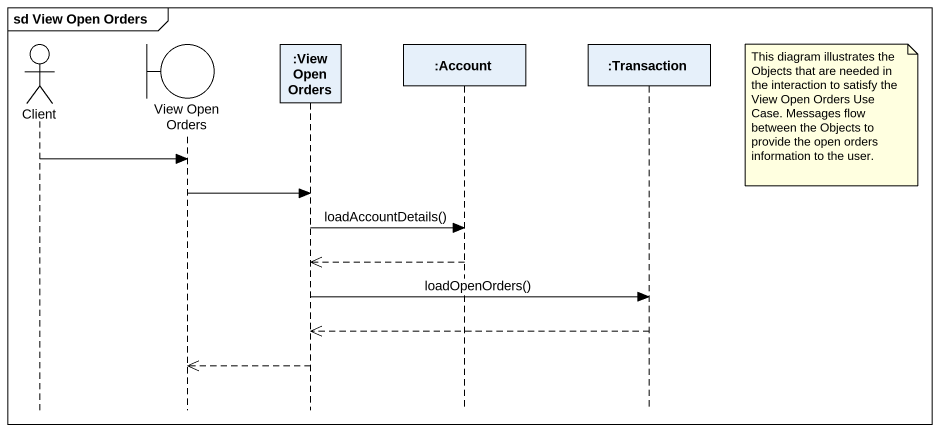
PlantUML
@startuml
mainframe sd View Open Orders
hide footbox
actor Client
boundary "View Open Orders" as View_Open_Orders
participant ":View Open Orders" as View_Open_Orders_2
participant ":Account" as Account
participant ":Transaction" as Transaction

note right of Transaction : This diagram illustrates the Objects that are needed in the interaction to satisfy the View Open Orders Use Case. Messages flow between the Objects to provide the open orders information to the user.
Client -> View_Open_Orders
View_Open_Orders -> View_Open_Orders_2
View_Open_Orders_2 -> Account : loadAccountDetails()
Account -->> View_Open_Orders_2
View_Open_Orders_2 -> Transaction : loadOpenOrders()
Transaction -->> View_Open_Orders_2
View_Open_Orders_2 -->> View_Open_Orders
@enduml
